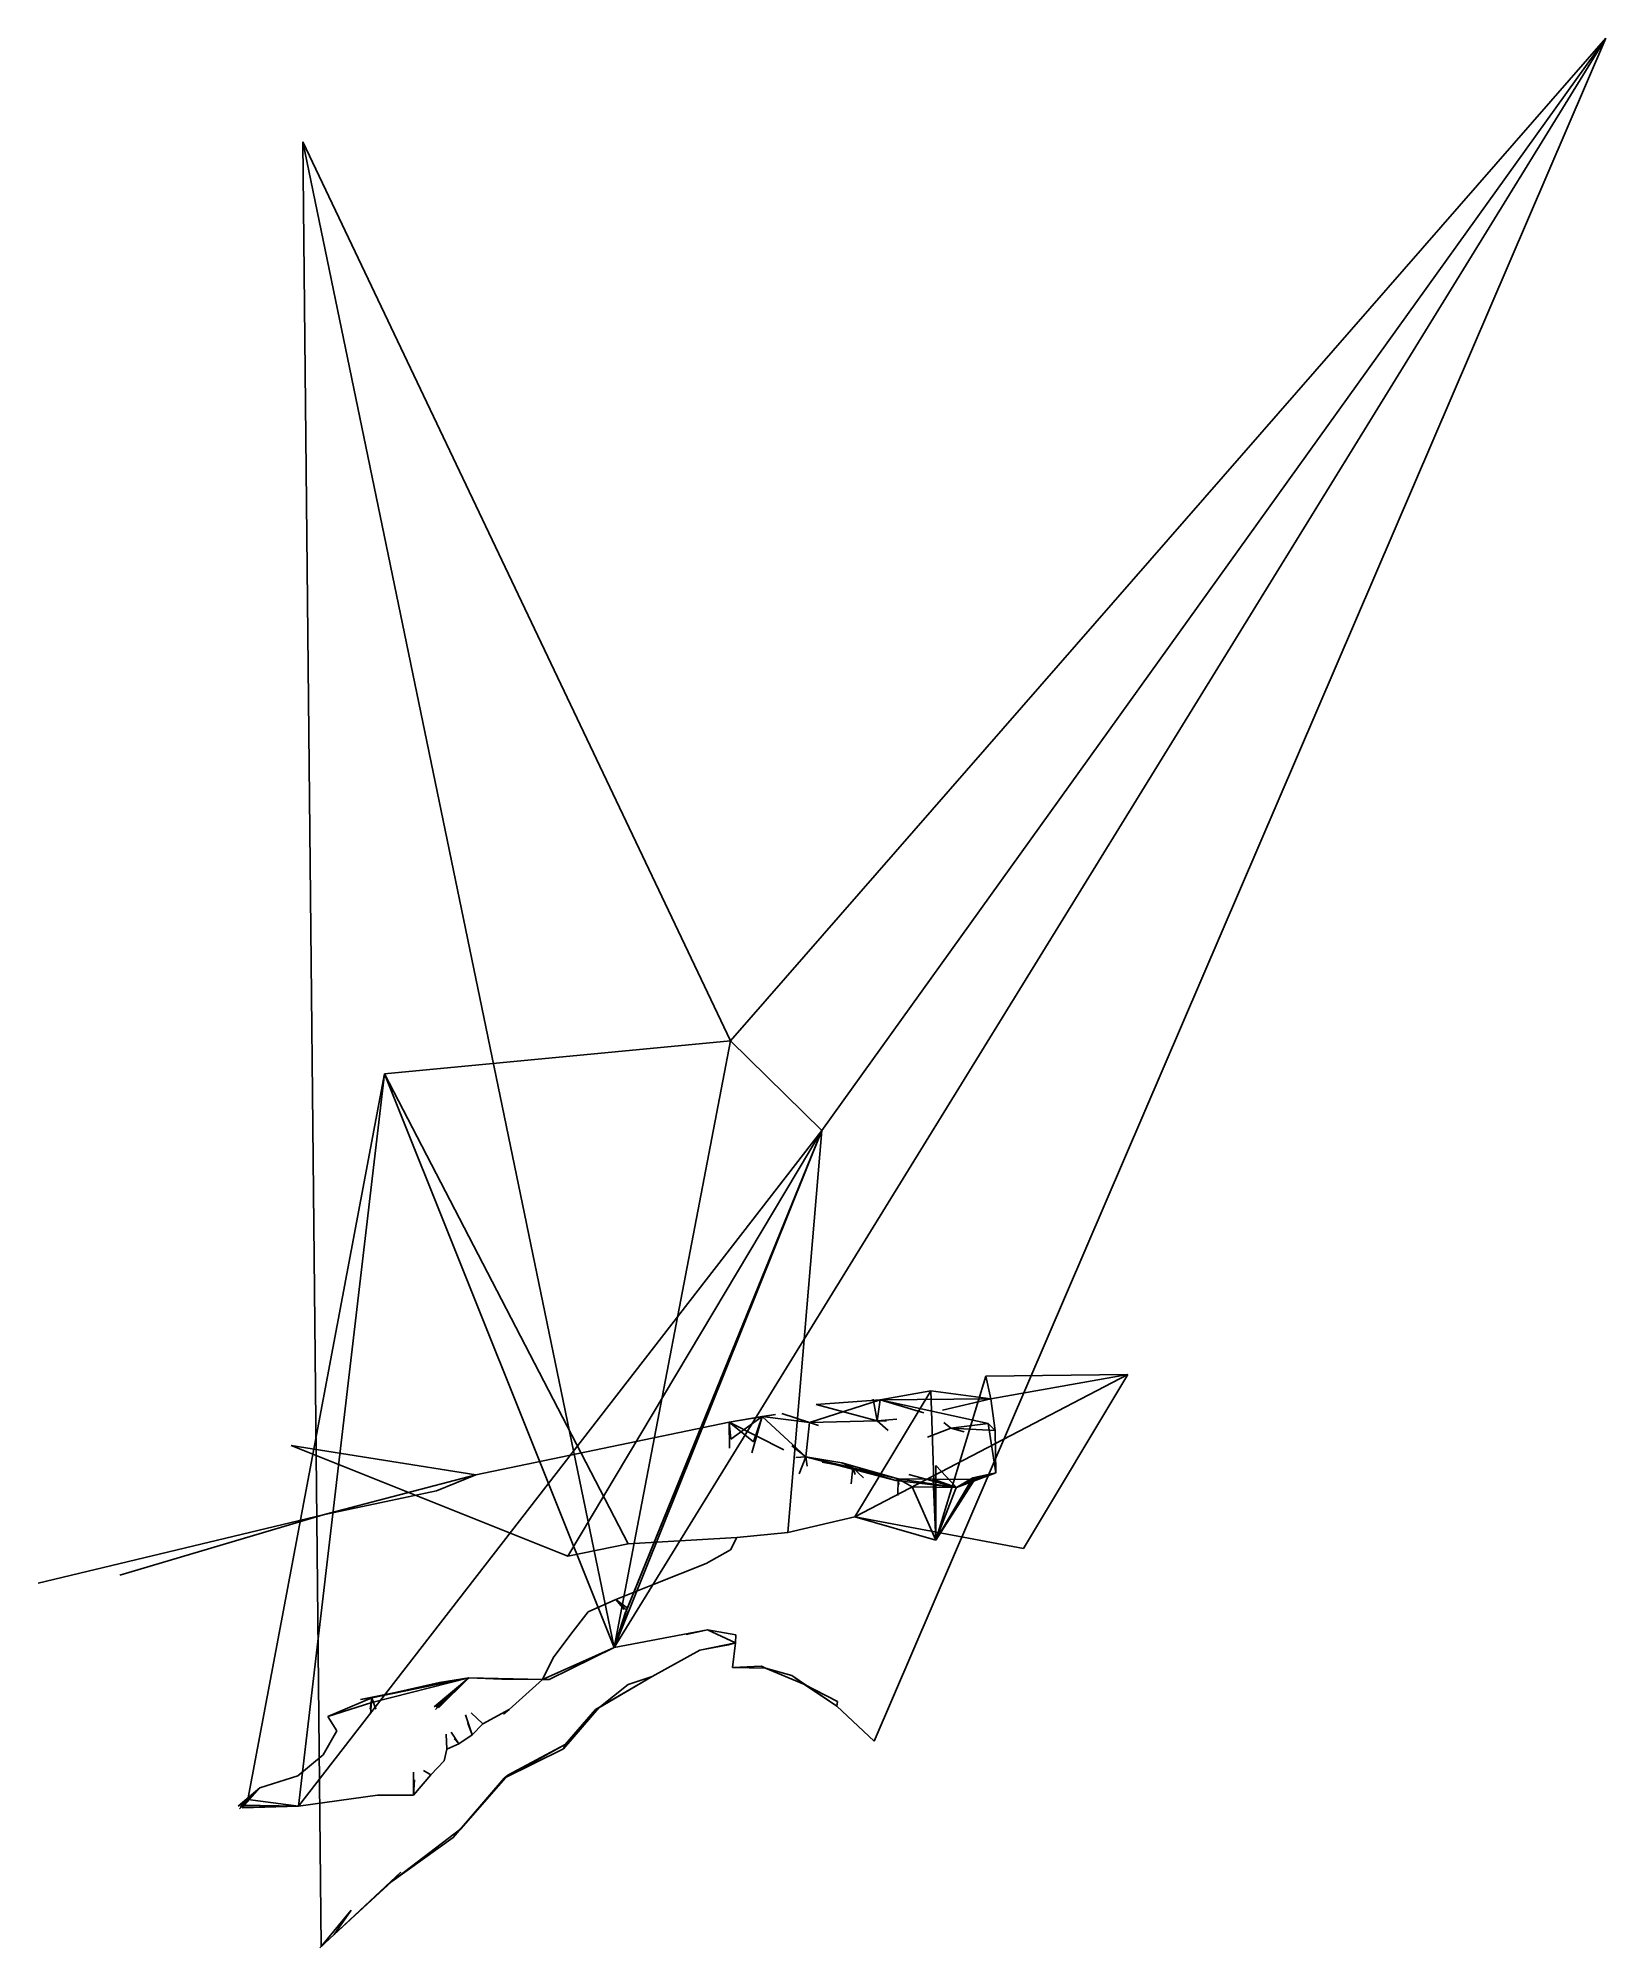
# Model space of a CAD drawing. Header units: metres. Extents: x 2622860 to 2624375, y 1127815 to 1129660.
import ezdxf

# ---------------------------------------------------------------- set-up
doc = ezdxf.new("R2010")
doc.units = ezdxf.units.M
doc.layers.add('Polygonzug', color=3, linetype='Continuous')
doc.layers.add('Visuren', color=5, linetype='Continuous')

msp = doc.modelspace()

# ---------------------------------------------------------------- linework, layer by layer
at = {"layer": 'Polygonzug'}
for p, q in [((2623194.926, 1128659.277, 627.259), (2623529, 1128691, 631)), ((2623529, 1128691, 631), (2623617.456, 1128604.28, 633.408)), ((2623912.919, 1128368.698, 630.982), (2623780.5, 1128345, 631.223)), ((2623605.4, 1128322.4, 633.159), (2623673.75, 1128344.25, 631.708)), ((2623670.9, 1128323.8, 631.903), (2623673.75, 1128344.25, 631.708)), ((2623673.75, 1128344.25, 631.708), (2623780.5, 1128345, 631.223)), ((2623784.9, 1128314.5, 632.443), (2623780.5, 1128345, 631.223)), ((2623283, 1128271.75, 634.198), (2623528, 1128322.75, 633.331)), ((2623528, 1128322.75, 633.331), (2623559.75, 1128328, 632.958)), ((2623559.75, 1128328, 632.958), (2623605.4, 1128322.4, 633.159)), ((2623559.75, 1128328, 632.958), (2623601.8, 1128289.1, 632.095)), ((2623605.4, 1128322.4, 633.159), (2623601.8, 1128289.1, 632.095)), ((2623605.4, 1128322.4, 633.159), (2623670.9, 1128323.8, 631.903)), ((2623742, 1128316.75, 630.793), (2623784.9, 1128314.5, 632.443)), ((2623785.5, 1128273.7, 635.002), (2623784.9, 1128314.5, 632.443)), ((2623601.8, 1128289.1, 632.095), (2623647.4, 1128278.6, 632.238)), ((2623647.4, 1128278.6, 632.238), (2623691, 1128268, 634.294)), ((2623135.513, 1128233.169, 637.784), (2623283, 1128271.75, 634.198)), ((2623691, 1128268, 634.294), (2623747.4, 1128259.6, 633.532)), ((2623747.4, 1128259.6, 633.532), (2623785.5, 1128273.7, 635.002)), ((2623649.308, 1128231.074, 655.075), (2623584.492, 1128216.085, 673.329)), ((2623727.5, 1128208.75, 636.92), (2623649.308, 1128231.074, 655.075)), ((2623371.878, 1128193.233, 678.498), (2623430.257, 1128205.115, 680.252)), ((2623430.257, 1128205.115, 680.252), (2623535.176, 1128211.109, 680.483)), ((2623535.176, 1128211.109, 680.483), (2623529.25, 1128199.25, 700.688)), ((2623584.492, 1128216.085, 673.329), (2623535.176, 1128211.109, 680.483)), ((2623505.5, 1128186, 720.892), (2623455.5, 1128166, 720.892)), ((2623529.25, 1128199.25, 700.688), (2623505.5, 1128186, 720.892)), ((2623418.25, 1128151.25, 720.892), (2623391.5, 1128139.5, 720.892)), ((2623455.5, 1128166, 720.892), (2623418.25, 1128151.25, 720.892)), ((2623391.5, 1128139.5, 720.892), (2623375, 1128117.75, 722.66)), ((2623357.75, 1128095, 722.427), (2623375, 1128117.75, 722.66)), ((2623416.84, 1128105.005, 728.947), (2623507, 1128122.125, 737.542)), ((2623507, 1128122.125, 737.542), (2623534, 1128109.375, 747.05)), ((2623347.5, 1128074.125, 722.427), (2623416.84, 1128105.005, 728.947)), ((2623357.75, 1128095, 722.427), (2623347.5, 1128074.125, 722.427)), ((2623499.5, 1128102.25, 752.555), (2623453.5, 1128076.75, 756.832)), ((2623534, 1128109.375, 747.05), (2623499.5, 1128102.25, 752.555)), ((2623531, 1128085.625, 749.236), (2623534, 1128109.375, 747.05)), ((2623182.75, 1128056.125, 712.588), (2623276.25, 1128075.625, 719.192)), ((2623276.25, 1128075.625, 719.192), (2623347.5, 1128074.125, 722.427)), ((2623453.5, 1128076.75, 756.832), (2623402, 1128046.75, 759.887)), ((2623563, 1128084.875, 752.769), (2623531, 1128085.625, 749.236)), ((2623600, 1128069.625, 757.322), (2623563, 1128084.875, 752.769)), ((2623315.25, 1128044.875, 727.294), (2623347.5, 1128074.125, 722.427)), ((2623631.75, 1128048.375, 759.599), (2623600, 1128069.625, 757.322)), ((2623140, 1128038.375, 711.392), (2623182.75, 1128056.125, 712.588)), ((2623290, 1128031, 728.031), (2623315.25, 1128044.875, 727.294)), ((2623402, 1128046.75, 759.887), (2623369.5, 1128011.25, 765.414)), ((2623668, 1128014.375, 772.817), (2623631.75, 1128048.375, 759.599)), ((2623148.75, 1128024.375, 715.642), (2623135.75, 1128001.125, 719.892)), ((2623140, 1128038.375, 711.392), (2623148.75, 1128024.375, 715.642)), ((2623266.75, 1128011.875, 729.576), (2623279.5, 1128020.375, 729.082)), ((2623279.5, 1128020.375, 729.082), (2623290, 1128031, 728.031)), ((2623252.5, 1127995.375, 729.518), (2623255.25, 1128006.625, 729.518)), ((2623255.25, 1128006.625, 729.518), (2623266.75, 1128011.875, 729.576)), ((2623369.5, 1128011.25, 765.414), (2623310.5, 1127978.75, 771.379)), ((2623135.75, 1128001.125, 719.892), (2623111.25, 1127980.975, 719.892)), ((2623239.75, 1127981.875, 730.95), (2623252.5, 1127995.375, 729.518)), ((2623074.5, 1127969.375, 719.892), (2623062.75, 1127958.125, 691.657)), ((2623111.25, 1127980.975, 719.892), (2623074.5, 1127969.375, 719.892)), ((2623223, 1127962.375, 732.853), (2623239.75, 1127981.875, 730.95)), ((2623310.5, 1127978.75, 771.379), (2623268.5, 1127929.75, 776.359)), ((2623062.75, 1127958.125, 691.657), (2623111.75, 1127951.625, 682.871)), ((2623111.75, 1127951.625, 682.871), (2623188, 1127962.375, 707.862)), ((2623188, 1127962.375, 707.862), (2623223, 1127962.375, 732.853)), ((2623268.5, 1127929.75, 776.359), (2623202, 1127878.75, 781.158)), ((2623146.15, 1127827.525, 783.54), (2623202, 1127878.75, 781.158)), ((2623202, 1127878.75, 781.158), (2623146.15, 1127827.525, 783.54)), ((2623146.15, 1127827.525, 783.54), (2623133.8, 1127816.05, 774.446))]:
    msp.add_line(p, q, dxfattribs=at)
at = {"layer": 'Visuren'}
for p, q in [((2623416.84, 1128105.005, 728.947), (2624374.743, 1129659.789, 800.254)), ((2623529, 1128691, 631), (2624374.743, 1129659.789, 800.254)), ((2623617.456, 1128604.28, 633.408), (2624374.743, 1129659.789, 800.254)), ((2623668, 1128014.375, 772.817), (2624374.743, 1129659.789, 800.254)), ((2623133.8, 1127816.05, 774.446), (2623116.139, 1129559.78, 737.503)), ((2623416.84, 1128105.005, 728.947), (2623116.139, 1129559.78, 737.503)), ((2623529, 1128691, 631), (2623116.139, 1129559.78, 737.503)), ((2623529, 1128691, 631), (2623194.926, 1128659.277, 627.259)), ((2623416.84, 1128105.005, 728.947), (2623529, 1128691, 631)), ((2623529, 1128691, 631), (2623416.84, 1128105.005, 728.947)), ((2623617.456, 1128604.28, 633.408), (2623529, 1128691, 631)), ((2623062.75, 1127958.125, 691.657), (2623194.926, 1128659.277, 627.259)), ((2623194.926, 1128659.277, 627.259), (2623062.75, 1127958.125, 691.657)), ((2623111.75, 1127951.625, 682.871), (2623194.926, 1128659.277, 627.259)), ((2623194.926, 1128659.277, 627.259), (2623111.75, 1127951.625, 682.871)), ((2623416.84, 1128105.005, 728.947), (2623194.926, 1128659.277, 627.259)), ((2623194.926, 1128659.277, 627.259), (2623430.257, 1128205.115, 680.252)), ((2623617.456, 1128604.28, 633.408), (2623111.75, 1127951.625, 682.871)), ((2623371.878, 1128193.233, 678.498), (2623617.456, 1128604.28, 633.408)), ((2623416.84, 1128105.005, 728.947), (2623617.456, 1128604.28, 633.408)), ((2623617.456, 1128604.28, 633.408), (2623428.668, 1128140.938, 738.466)), ((2623617.456, 1128604.28, 633.408), (2623429.34, 1128142.229, 725.43)), ((2623617.456, 1128604.28, 633.408), (2623584.492, 1128216.085, 673.329)), ((2623649.308, 1128231.074, 655.075), (2623912.919, 1128368.698, 630.982)), ((2623912.919, 1128368.698, 630.982), (2623649.308, 1128231.074, 655.075)), ((2623649.308, 1128231.074, 655.075), (2623722.781, 1128352.937, 631.612)), ((2623673.75, 1128344.25, 631.708), (2623722.781, 1128352.937, 631.612)), ((2623727.5, 1128208.75, 636.92), (2623722.781, 1128352.937, 631.612)), ((2623780.5, 1128345, 631.223), (2623722.781, 1128352.937, 631.612)), ((2623727.5, 1128208.75, 636.92), (2623775.851, 1128367.174, 632.599)), ((2623912.919, 1128368.698, 630.982), (2623775.851, 1128367.174, 632.599)), ((2623780.5, 1128345, 631.223), (2623775.851, 1128367.174, 632.599)), ((2623912.919, 1128368.698, 630.982), (2623812.229, 1128200.422, 645.966)), ((2623673.75, 1128344.25, 631.708), (2623605.4, 1128322.4, 633.159)), ((2623673.75, 1128344.25, 631.708), (2623611.979, 1128339.75, 631.793)), ((2623670.9, 1128323.8, 631.903), (2623611.979, 1128339.75, 631.793)), ((2623670.9, 1128323.8, 631.903), (2623666.823, 1128344.772, 631.706)), ((2623673.75, 1128344.25, 631.708), (2623670.9, 1128323.8, 631.903)), ((2623780.5, 1128345, 631.223), (2623673.75, 1128344.25, 631.708)), ((2623673.75, 1128344.25, 631.708), (2623715.889, 1128331.688, 631.872)), ((2623673.75, 1128344.25, 631.708), (2623777.999, 1128321.229, 630.764)), ((2623780.5, 1128345, 631.223), (2623733.81, 1128334.249, 631.699)), ((2623780.5, 1128345, 631.223), (2623784.9, 1128314.5, 632.443)), ((2623528, 1128322.75, 633.331), (2623283, 1128271.75, 634.198)), ((2623528, 1128322.75, 633.331), (2623572.749, 1128330.058, 638.686)), ((2623559.75, 1128328, 632.958), (2623528, 1128322.75, 633.331)), ((2623528, 1128322.75, 633.331), (2623529.612, 1128306.231, 632.63)), ((2623528, 1128322.75, 633.331), (2623551.376, 1128303.465, 631.629)), ((2623528, 1128322.75, 633.331), (2623528.117, 1128297.381, 635.163)), ((2623528, 1128322.75, 633.331), (2623580.642, 1128296.032, 631.813)), ((2623559.75, 1128328, 632.958), (2623529.612, 1128306.231, 632.63)), ((2623559.75, 1128328, 632.958), (2623549.67, 1128292.966, 633.87)), ((2623559.75, 1128328, 632.958), (2623551.376, 1128303.465, 631.629)), ((2623559.75, 1128328, 632.958), (2623572.749, 1128330.058, 638.686)), ((2623601.8, 1128289.1, 632.095), (2623559.75, 1128328, 632.958)), ((2623605.4, 1128322.4, 633.159), (2623559.75, 1128328, 632.958)), ((2623605.4, 1128322.4, 633.159), (2623578.889, 1128331.042, 638.561)), ((2623601.8, 1128289.1, 632.095), (2623605.4, 1128322.4, 633.159)), ((2623670.9, 1128323.8, 631.903), (2623605.4, 1128322.4, 633.159)), ((2623605.4, 1128322.4, 633.159), (2623614.108, 1128319.522, 632.289)), ((2623670.9, 1128323.8, 631.903), (2623689.711, 1128325.579, 632.403)), ((2623670.9, 1128323.8, 631.903), (2623680, 1128324.046, 632.589)), ((2623670.9, 1128323.8, 631.903), (2623681.316, 1128314.571, 631.593)), ((2623742, 1128316.75, 630.793), (2623719.324, 1128307.998, 630.266)), ((2623742, 1128316.75, 630.793), (2623735.334, 1128322.16, 630.297)), ((2623742, 1128316.75, 630.793), (2623777.999, 1128321.229, 630.764)), ((2623784.9, 1128314.5, 632.443), (2623742, 1128316.75, 630.793)), ((2623742, 1128316.75, 630.793), (2623754.956, 1128313.159, 630.097)), ((2623784.9, 1128314.5, 632.443), (2623777.999, 1128321.229, 630.764)), ((2623785.5, 1128273.7, 635.002), (2623777.999, 1128321.229, 630.764)), ((2623371.878, 1128193.233, 678.498), (2623104.81, 1128300.109, 631.531)), ((2623283, 1128271.75, 634.198), (2623104.81, 1128300.109, 631.531)), ((2623601.8, 1128289.1, 632.095), (2623588.265, 1128299.767, 631.877)), ((2623784.9, 1128314.5, 632.443), (2623785.5, 1128273.7, 635.002)), ((2623601.8, 1128289.1, 632.095), (2623592.209, 1128288.51, 632.355)), ((2623601.8, 1128289.1, 632.095), (2623595.607, 1128272.596, 637.092)), ((2623647.4, 1128278.6, 632.238), (2623601.8, 1128289.1, 632.095)), ((2623601.8, 1128289.1, 632.095), (2623636.771, 1128283.255, 631.097)), ((2623601.8, 1128289.1, 632.095), (2623689.021, 1128266.323, 631.453)), ((2623601.8, 1128289.1, 632.095), (2623603.241, 1128280.231, 634.406)), ((2623647.4, 1128278.6, 632.238), (2623617.562, 1128283.962, 632.825)), ((2623647.4, 1128278.6, 632.238), (2623626.36, 1128282.34, 632.516)), ((2623691, 1128268, 634.294), (2623636.771, 1128283.255, 631.097)), ((2623647.4, 1128278.6, 632.238), (2623636.771, 1128283.255, 631.097)), ((2623647.4, 1128278.6, 632.238), (2623645.853, 1128263.187, 635.547)), ((2623691, 1128268, 634.294), (2623647.4, 1128278.6, 632.238)), ((2623647.4, 1128278.6, 632.238), (2623689.021, 1128266.323, 631.453)), ((2623647.4, 1128278.6, 632.238), (2623649.634, 1128272.143, 632.496)), ((2623647.4, 1128278.6, 632.238), (2623657.61, 1128268.777, 632.622)), ((2623727.5, 1128208.75, 636.92), (2623727.606, 1128280.889, 631.808)), ((2623747.4, 1128259.6, 633.532), (2623727.606, 1128280.889, 631.808)), ((2623283, 1128271.75, 634.198), (2623135.513, 1128233.169, 637.784)), ((2623283, 1128271.75, 634.198), (2623245.2, 1128256.122, 631.691)), ((2623691, 1128268, 634.294), (2623689.021, 1128266.323, 631.453)), ((2623747.4, 1128259.6, 633.532), (2623689.021, 1128266.323, 631.453)), ((2623691, 1128268, 634.294), (2623690.817, 1128251.685, 633.793)), ((2623747.4, 1128259.6, 633.532), (2623691, 1128268, 634.294)), ((2623691, 1128268, 634.294), (2623704.673, 1128260.145, 631.997)), ((2623691, 1128268, 634.294), (2623691.874, 1128262.326, 631.939)), ((2623691, 1128268, 634.294), (2623763.781, 1128267.102, 653.007)), ((2623747.4, 1128259.6, 633.532), (2623701.483, 1128271.968, 631.801)), ((2623727.5, 1128208.75, 636.92), (2623704.673, 1128260.145, 631.997)), ((2623747.4, 1128259.6, 633.532), (2623704.673, 1128260.145, 631.997)), ((2623727.5, 1128208.75, 636.92), (2623724.959, 1128267.612, 631.84)), ((2623747.4, 1128259.6, 633.532), (2623724.959, 1128267.612, 631.84)), ((2623727.5, 1128208.75, 636.92), (2623763.09, 1128268.719, 632.893)), ((2623727.5, 1128208.75, 636.92), (2623763.691, 1128268.193, 634.507)), ((2623727.5, 1128208.75, 636.92), (2623763.781, 1128267.102, 653.007)), ((2623727.5, 1128208.75, 636.92), (2623763.836, 1128266.189, 633.472)), ((2623727.5, 1128208.75, 636.92), (2623764.363, 1128265.794, 634.306)), ((2623785.5, 1128273.7, 635.002), (2623747.4, 1128259.6, 633.532)), ((2623747.4, 1128259.6, 633.532), (2623763.09, 1128268.719, 632.893)), ((2623747.4, 1128259.6, 633.532), (2623763.691, 1128268.193, 634.507)), ((2623747.4, 1128259.6, 633.532), (2623763.781, 1128267.102, 653.007)), ((2623747.4, 1128259.6, 633.532), (2623763.836, 1128266.189, 633.472)), ((2623747.4, 1128259.6, 633.532), (2623764.363, 1128265.794, 634.306)), ((2623785.5, 1128273.7, 635.002), (2623763.09, 1128268.719, 632.893)), ((2623785.5, 1128273.7, 635.002), (2623763.691, 1128268.193, 634.507)), ((2623785.5, 1128273.7, 635.002), (2623763.781, 1128267.102, 653.007)), ((2623785.5, 1128273.7, 635.002), (2623763.836, 1128266.189, 633.472)), ((2623785.5, 1128273.7, 635.002), (2623764.363, 1128265.794, 634.306)), ((2623135.513, 1128233.169, 637.784), (2623245.2, 1128256.122, 631.691)), ((2623727.5, 1128208.75, 636.92), (2623746.817, 1128258.598, 632.771)), ((2623747.4, 1128259.6, 633.532), (2623746.817, 1128258.598, 632.771)), ((2623135.513, 1128233.169, 637.784), (2622860.328, 1128167.055, 640.395)), ((2623135.513, 1128233.169, 637.784), (2622939.051, 1128174.748, 632.708)), ((2623584.492, 1128216.085, 673.329), (2623649.308, 1128231.074, 655.075)), ((2623649.308, 1128231.074, 655.075), (2623727.5, 1128208.75, 636.92)), ((2623649.308, 1128231.074, 655.075), (2623812.229, 1128200.422, 645.966)), ((2623430.257, 1128205.115, 680.252), (2623371.878, 1128193.233, 678.498)), ((2623535.176, 1128211.109, 680.483), (2623430.257, 1128205.115, 680.252)), ((2623529.25, 1128199.25, 700.688), (2623535.176, 1128211.109, 680.483)), ((2623535.176, 1128211.109, 680.483), (2623584.492, 1128216.085, 673.329)), ((2623455.5, 1128166, 720.892), (2623505.5, 1128186, 720.892)), ((2623505.5, 1128186, 720.892), (2623529.25, 1128199.25, 700.688)), ((2623391.5, 1128139.5, 720.892), (2623418.25, 1128151.25, 720.892)), ((2623418.25, 1128151.25, 720.892), (2623455.5, 1128166, 720.892)), ((2623418.25, 1128151.25, 720.892), (2623429.657, 1128143.038, 713.612)), ((2623418.25, 1128151.25, 720.892), (2623426.529, 1128141.696, 713.599)), ((2623418.25, 1128151.25, 720.892), (2623428.668, 1128140.938, 738.466)), ((2623416.84, 1128105.005, 728.947), (2623428.668, 1128140.938, 738.466)), ((2623416.84, 1128105.005, 728.947), (2623430.745, 1128140.437, 715.609)), ((2623416.84, 1128105.005, 728.947), (2623427.556, 1128139.06, 715.548)), ((2623507, 1128122.125, 737.542), (2623416.84, 1128105.005, 728.947)), ((2623507, 1128122.125, 737.542), (2623486.264, 1128117.426, 735.168)), ((2623534, 1128109.375, 747.05), (2623507, 1128122.125, 737.542)), ((2623507, 1128122.125, 737.542), (2623534.329, 1128117.049, 740.089)), ((2623534, 1128109.375, 747.05), (2623534.329, 1128117.049, 740.089)), ((2623416.84, 1128105.005, 728.947), (2623347.5, 1128074.125, 722.427)), ((2623347.5, 1128074.125, 722.427), (2623357.75, 1128095, 722.427)), ((2623416.84, 1128105.005, 728.947), (2623354.105, 1128073.938, 722.519)), ((2623453.5, 1128076.75, 756.832), (2623499.5, 1128102.25, 752.555)), ((2623499.5, 1128102.25, 752.555), (2623534, 1128109.375, 747.05)), ((2623499.5, 1128102.25, 752.555), (2623527.25, 1128107.625, 745)), ((2623534, 1128109.375, 747.05), (2623527.25, 1128107.625, 745)), ((2623534, 1128109.375, 747.05), (2623531, 1128085.625, 749.236)), ((2623276.25, 1128075.625, 719.192), (2623171.821, 1128054.596, 704.113)), ((2623276.25, 1128075.625, 719.192), (2623182.75, 1128056.125, 712.588)), ((2623276.25, 1128075.625, 719.192), (2623182.75, 1128051.625, 710)), ((2623276.25, 1128075.625, 719.192), (2623242.74, 1128047.704, 722.102)), ((2623276.25, 1128075.625, 719.192), (2623244.237, 1128045.053, 723.126)), ((2623276.25, 1128075.625, 719.192), (2623244.861, 1128047.311, 747.798)), ((2623276.25, 1128075.625, 719.192), (2623245.574, 1128049.325, 722.108)), ((2623276.25, 1128075.625, 719.192), (2623247.033, 1128046.567, 723.137)), ((2623276.25, 1128075.625, 719.192), (2623247.95, 1128071.205, 711.574)), ((2623347.5, 1128074.125, 722.427), (2623276.25, 1128075.625, 719.192)), ((2623276.25, 1128075.625, 719.192), (2623308.161, 1128074.392, 717.765)), ((2623453.5, 1128076.75, 756.832), (2623398.715, 1128045.099, 756.714)), ((2623402, 1128046.75, 759.887), (2623453.5, 1128076.75, 756.832)), ((2623453.5, 1128076.75, 756.832), (2623430.308, 1128069.225, 752.839)), ((2623531, 1128085.625, 749.236), (2623559.046, 1128086.763, 754.609)), ((2623531, 1128085.625, 749.236), (2623563, 1128084.875, 752.769)), ((2623563, 1128084.875, 752.769), (2623559.046, 1128086.763, 754.609)), ((2623563, 1128084.875, 752.769), (2623600, 1128069.625, 757.322)), ((2623563, 1128084.875, 752.769), (2623588.347, 1128077.901, 759.996)), ((2623600, 1128069.625, 757.322), (2623588.347, 1128077.901, 759.996)), ((2623631.75, 1128048.375, 759.599), (2623588.347, 1128077.901, 759.996)), ((2623182.75, 1128056.125, 712.588), (2623247.95, 1128071.205, 711.574)), ((2623347.5, 1128074.125, 722.427), (2623308.161, 1128074.392, 717.765)), ((2623347.5, 1128074.125, 722.427), (2623315.25, 1128044.875, 727.294)), ((2623347.5, 1128074.125, 722.427), (2623354.105, 1128073.938, 722.519)), ((2623402, 1128046.75, 759.887), (2623430.308, 1128069.225, 752.839)), ((2623600, 1128069.625, 757.322), (2623631.75, 1128048.375, 759.599)), ((2623600, 1128069.625, 757.322), (2623632.385, 1128052.591, 765.754)), ((2623182.75, 1128056.125, 712.588), (2623140, 1128038.375, 711.392)), ((2623140, 1128038.375, 711.392), (2623182.75, 1128051.625, 710)), ((2623182.75, 1128056.125, 712.588), (2623171.821, 1128054.596, 704.113)), ((2623182.75, 1128056.125, 712.588), (2623180.924, 1128045.311, 712.967)), ((2623182.75, 1128056.125, 712.588), (2623181.195, 1128040.878, 713.06)), ((2623182.75, 1128056.125, 712.588), (2623186.41, 1128045.326, 713.016)), ((2623279.5, 1128020.375, 729.082), (2623273.258, 1128039.745, 730.059)), ((2623290, 1128031, 728.031), (2623278.723, 1128041.693, 730.504)), ((2623315.25, 1128044.875, 727.294), (2623290, 1128031, 728.031)), ((2623315.25, 1128044.875, 727.294), (2623303.886, 1128038.85, 733.399)), ((2623315.25, 1128044.875, 727.294), (2623309.991, 1128040.35, 732.924)), ((2623402, 1128046.75, 759.887), (2623367.902, 1128006.848, 762.055)), ((2623369.5, 1128011.25, 765.414), (2623402, 1128046.75, 759.887)), ((2623369.5, 1128011.25, 765.414), (2623398.715, 1128045.099, 756.714)), ((2623402, 1128046.75, 759.887), (2623398.715, 1128045.099, 756.714)), ((2623631.75, 1128048.375, 759.599), (2623632.385, 1128052.591, 765.754)), ((2623631.75, 1128048.375, 759.599), (2623668, 1128014.375, 772.817)), ((2623135.75, 1128001.125, 719.892), (2623148.75, 1128024.375, 715.642)), ((2623148.75, 1128024.375, 715.642), (2623140, 1128038.375, 711.392)), ((2623255.25, 1128006.625, 729.518), (2623254.396, 1128021.161, 730.402)), ((2623266.75, 1128011.875, 729.576), (2623259.318, 1128023.125, 730.424)), ((2623279.5, 1128020.375, 729.082), (2623266.75, 1128011.875, 729.576)), ((2623279.5, 1128020.375, 729.082), (2623275.394, 1128031.643, 732.205)), ((2623290, 1128031, 728.031), (2623279.5, 1128020.375, 729.082)), ((2623255.25, 1128006.625, 729.518), (2623252.5, 1127995.375, 729.518)), ((2623266.75, 1128011.875, 729.576), (2623255.25, 1128006.625, 729.518)), ((2623266.75, 1128011.875, 729.576), (2623262.047, 1128016.732, 731.718)), ((2623310.5, 1127978.75, 771.379), (2623369.5, 1128011.25, 765.414)), ((2623310.5, 1127978.75, 771.379), (2623367.902, 1128006.848, 762.055)), ((2623369.5, 1128011.25, 765.414), (2623313.944, 1127981.467, 768.541)), ((2623369.5, 1128011.25, 765.414), (2623367.902, 1128006.848, 762.055)), ((2623111.25, 1127980.975, 719.892), (2623135.75, 1128001.125, 719.892)), ((2623223, 1127962.375, 732.853), (2623222.805, 1127984.473, 734.83)), ((2623239.75, 1127981.875, 730.95), (2623232.704, 1127986.152, 734.814)), ((2623252.5, 1127995.375, 729.518), (2623239.75, 1127981.875, 730.95)), ((2623074.5, 1127969.375, 719.892), (2623053.523, 1127951.458, 728.738)), ((2623074.5, 1127969.375, 719.892), (2623055.424, 1127950.781, 752.785)), ((2623074.5, 1127969.375, 719.892), (2623056.127, 1127952.653, 728.757)), ((2623074.5, 1127969.375, 719.892), (2623057.37, 1127950.12, 729.755)), ((2623062.75, 1127958.125, 691.657), (2623074.5, 1127969.375, 719.892)), ((2623074.5, 1127969.375, 719.892), (2623111.25, 1127980.975, 719.892)), ((2623239.75, 1127981.875, 730.95), (2623223, 1127962.375, 732.853)), ((2623223, 1127962.375, 732.853), (2623224.017, 1127977.073, 736.682)), ((2623310.5, 1127978.75, 771.379), (2623261.132, 1127921.482, 776.581)), ((2623268.5, 1127929.75, 776.359), (2623313.944, 1127981.467, 768.541)), ((2623268.5, 1127929.75, 776.359), (2623310.5, 1127978.75, 771.379)), ((2623310.5, 1127978.75, 771.379), (2623313.944, 1127981.467, 768.541)), ((2623062.75, 1127958.125, 691.657), (2623053.523, 1127951.458, 728.738)), ((2623062.75, 1127958.125, 691.657), (2623054.804, 1127948.945, 729.747)), ((2623111.75, 1127951.625, 682.871), (2623055.424, 1127950.781, 752.785)), ((2623062.75, 1127958.125, 691.657), (2623056.127, 1127952.653, 728.757)), ((2623111.75, 1127951.625, 682.871), (2623056.127, 1127952.653, 728.757)), ((2623062.75, 1127958.125, 691.657), (2623057.37, 1127950.12, 729.755)), ((2623111.75, 1127951.625, 682.871), (2623057.37, 1127950.12, 729.755)), ((2623111.75, 1127951.625, 682.871), (2623062.75, 1127958.125, 691.657)), ((2623188, 1127962.375, 707.862), (2623111.75, 1127951.625, 682.871)), ((2623223, 1127962.375, 732.853), (2623188, 1127962.375, 707.862)), ((2623202, 1127878.75, 781.158), (2623268.5, 1127929.75, 776.359)), ((2623268.5, 1127929.75, 776.359), (2623261.132, 1127921.482, 776.581)), ((2623202, 1127878.75, 781.158), (2623261.132, 1127921.482, 776.581)), ((2623146.15, 1127827.525, 783.54), (2623210.77, 1127887.869, 782.97)), ((2623202, 1127878.75, 781.158), (2623210.77, 1127887.869, 782.97)), ((2623133.8, 1127816.05, 774.446), (2623162.539, 1127851.001, 788.836)), ((2623146.15, 1127827.525, 783.54), (2623162.539, 1127851.001, 788.836)), ((2623146.15, 1127827.525, 783.54), (2623132.5, 1127814.75, 800)), ((2623133.8, 1127816.05, 774.446), (2623146.15, 1127827.525, 783.54)), ((2623133.8, 1127816.05, 774.446), (2623132.5, 1127814.75, 800))]:
    msp.add_line(p, q, dxfattribs=at)

doc.saveas('drawing.dxf')
